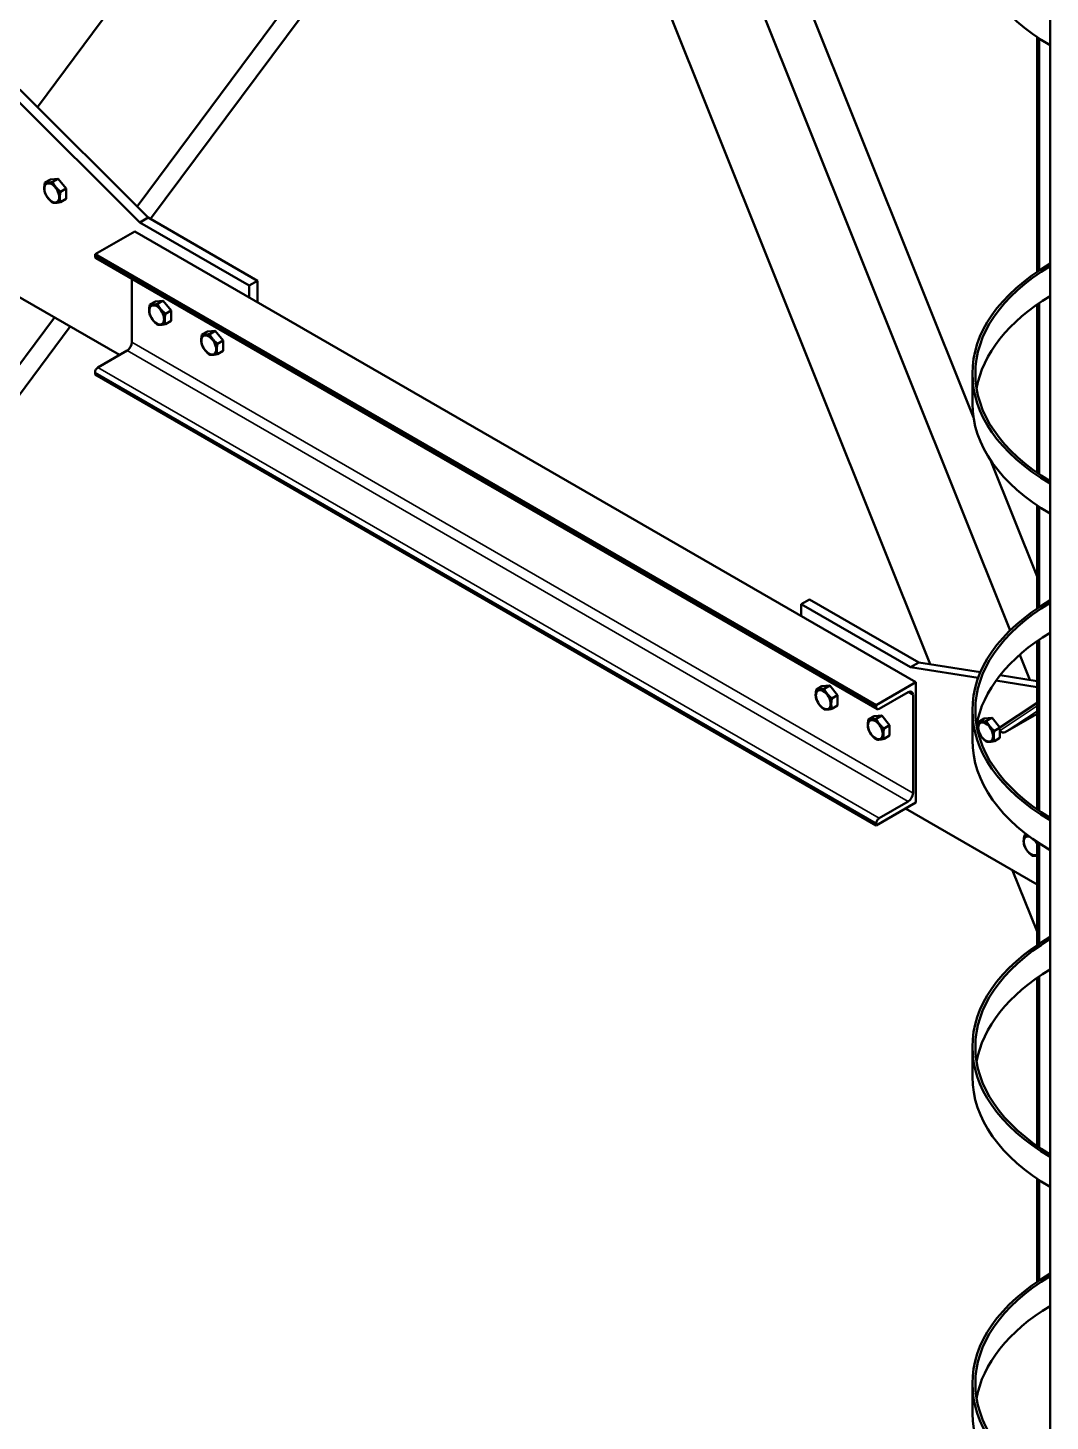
# Model space of a CAD drawing. Header units: millimetres. Extents: x 0 to 15979, y 0 to 11286.
# Drawn here: x 2648 to 4036, y 4023 to 5915 of the extents above; entities that cross this region are included whole.
import ezdxf

# ---------------------------------------------------------------- set-up
doc = ezdxf.new("R2010")
doc.units = ezdxf.units.MM
doc.header["$LTSCALE"] = 19
doc.layers.add('Видимые тонкие (ГОСТ)', color=7, linetype='Continuous', lineweight=35)
doc.layers.add('Видимый контур (ГОСТ)', color=7, linetype='Continuous', lineweight=50)

msp = doc.modelspace()

# ---------------------------------------------------------------- linework, layer by layer
at = {"layer": 'Видимые тонкие (ГОСТ)'}
for p, q in [((3799.5, 4992.4), (2738.8, 5604.7)), ((3849.5, 4875.9), (2788.9, 5488.3)), ((3842.8, 4864.3), (2782.2, 5476.7)), ((3803.4, 4841.5), (2742.7, 5453.9)), ((3799.5, 4834.8), (2738.8, 5447.2)), ((3849.5, 5009), (3842.8, 5012.9)), ((3967.8, 4960.9), (4018, 4994.1)), ((3974.5, 4958.4), (4018, 4987.2)), ((4014, 4981.2), (4018, 4983.9))]:
    msp.add_line(p, q, dxfattribs=at)
at = {"layer": 'Видимый контур (ГОСТ)'}
for p, q in [((4035.7, 3880.3), (4035.7, 6418.8)), ((2660.4, 5807.6), (3111.2, 6413.7)), ((2795.8, 5672.6), (3241.5, 6271.9)), ((3579.3, 6266.2), (3931.5, 5386.1)), ((2813.9, 5655.7), (3263, 6259.5)), ((3422.7, 6175.3), (3872.7, 5050.8)), ((3552.4, 6168.3), (3981.2, 5096.6)), ((4018, 5902.6), (4018, 5583.7)), ((4020.8, 5900.7), (4020.8, 5585.6)), ((2636.7, 5831.2), (2810.9, 5657.4)), ((2799.6, 5650.9), (2625.4, 5824.7)), ((2670.7, 5704.9), (2678.2, 5709.3)), ((2678.2, 5709.3), (2688.8, 5710.2)), ((2681.3, 5705.8), (2688.8, 5710.2)), ((2688.8, 5710.2), (2699.5, 5697)), ((2691.9, 5692.6), (2699.5, 5697)), ((2699.5, 5697), (2699.5, 5682.9)), ((2691.9, 5678.5), (2699.5, 5682.9)), ((2810.9, 5657.4), (2799.6, 5650.9)), ((2948.1, 5565.1), (2799.6, 5650.9)), ((2810.9, 5657.4), (2959.4, 5571.7)), ((2792.6, 5638.6), (2738.8, 5607.6)), ((3853.2, 5026.3), (2792.6, 5638.6)), ((3799.5, 4995.2), (2738.8, 5607.6)), ((2738.8, 5607.6), (2738.8, 5604.7)), ((3800.6, 4989.9), (2740, 5602.2)), ((2610.7, 5564), (2772.1, 5470.8)), ((2788.9, 5574), (2788.9, 5488.3)), ((2959.4, 5571.7), (2948.1, 5565.1)), ((2948.1, 5548.8), (2948.1, 5565.1)), ((2959.4, 5571.7), (2959.4, 5542.3)), ((2820.7, 5543.6), (2831.3, 5544.5)), ((2823.7, 5540.1), (2831.3, 5544.5)), ((2831.3, 5544.5), (2841.9, 5531.3)), ((2813.1, 5539.2), (2820.7, 5543.6)), ((2834.3, 5526.9), (2841.9, 5531.3)), ((2841.9, 5531.3), (2841.9, 5517.2)), ((4018, 5539.3), (4018, 5310.9)), ((4020.8, 5541.3), (4020.8, 5309)), ((1890.4, 4455.4), (2683.7, 5521.9)), ((1906.1, 4435.3), (2705.1, 5509.5)), ((2834.3, 5512.8), (2841.9, 5517.2)), ((2883.8, 5498.4), (2891.4, 5502.7)), ((2891.4, 5502.7), (2902, 5503.7)), ((2894.4, 5499.3), (2902, 5503.7)), ((2902, 5503.7), (2912.6, 5490.5)), ((2905, 5486.1), (2912.6, 5490.5)), ((2912.6, 5490.5), (2912.6, 5476.3)), ((2782.2, 5476.7), (2742.7, 5453.9)), ((2905, 5472), (2912.6, 5476.3)), ((2738.8, 5447.2), (2738.8, 5444.3)), ((3799.5, 4831.9), (2738.8, 5444.3)), ((3930.1, 5445.5), (3930.1, 5404.7)), ((3954.7, 5328.1), (4018, 5170)), ((4018, 5266.5), (4018, 5126.5)), ((4020.8, 5264.6), (4020.8, 5128.4)), ((3697.7, 5132.4), (3709, 5138.9)), ((3846.1, 5046.7), (3697.7, 5132.4)), ((3697.7, 5132.4), (3697.7, 5116.1)), ((3709, 5138.9), (3857.5, 5053.2)), ((4018, 5082.1), (4018, 4853.7)), ((4020.8, 5084), (4020.8, 4851.7)), ((3846.1, 5046.7), (3857.5, 5053.2)), ((3857.5, 5053.2), (3941.1, 5040.1)), ((3994.4, 5063.6), (4008, 5029.6)), ((3938, 5032.2), (3846.1, 5046.7)), ((3967.7, 5035.9), (4018, 5028)), ((3718.2, 5016.6), (3725.8, 5021)), ((3725.8, 5021), (3736.4, 5021.9)), ((3728.8, 5017.6), (3736.4, 5021.9)), ((3736.4, 5021.9), (3747, 5008.8)), ((3853.2, 5026.3), (3799.5, 4995.2)), ((3853.2, 4863), (3853.2, 5026.3)), ((4018, 5019.7), (3962.1, 5028.5)), ((3739.4, 5004.4), (3747, 5008.8)), ((3747, 5008.8), (3747, 4994.6)), ((3803.4, 4990.1), (3842.8, 5012.9)), ((3849.5, 5009), (3849.5, 4875.9)), ((3966, 4963.9), (4018, 4998.3)), ((3739.4, 4990.2), (3747, 4994.6)), ((3788.9, 4975.8), (3796.5, 4980.2)), ((3796.5, 4980.2), (3807.1, 4981.1)), ((3799.5, 4995.2), (3799.5, 4992.4)), ((3799.5, 4976.7), (3807.1, 4981.1)), ((3807.1, 4981.1), (3817.7, 4967.9)), ((3930.1, 4988.3), (3930.1, 4947.5)), ((3938.7, 4972.7), (3946.3, 4977.1)), ((3946.3, 4977.1), (3956.9, 4978.1)), ((3949.3, 4973.7), (3956.9, 4978.1)), ((3956.9, 4978.1), (3967.5, 4964.9)), ((4014, 4981.2), (3974.5, 4958.4)), ((3810.1, 4963.5), (3817.7, 4967.9)), ((3817.7, 4967.9), (3817.7, 4953.8)), ((3960, 4960.5), (3967, 4964.6)), ((3967.8, 4960.9), (3966, 4963.9)), ((3967.5, 4961.3), (3967.5, 4950.7)), ((3810.1, 4949.4), (3817.7, 4953.8)), ((3960, 4946.4), (3967.5, 4950.7)), ((3842.8, 4864.3), (3803.4, 4841.5)), ((3799.5, 4831.9), (3853.2, 4863)), ((3839.1, 4854.8), (4018, 4751.5)), ((3799.5, 4834.8), (3799.5, 4831.9)), ((4000.6, 4818), (4003.6, 4819.7)), ((4018, 4809.3), (4018, 4669.3)), ((4020.8, 4807.4), (4020.8, 4671.2)), ((3984.7, 4770.7), (4018, 4687.6)), ((4018, 4624.8), (4018, 4396.4)), ((4020.8, 4626.8), (4020.8, 4394.5)), ((3930.1, 4531.1), (3930.1, 4490.2)), ((4018, 4352), (4018, 4212)), ((4020.8, 4350.1), (4020.8, 4213.9)), ((3930.1, 4073.8), (3930.1, 4033))]:
    msp.add_line(p, q, dxfattribs=at)
for centre, major_axis, ratio, start_param, end_param in [((4300.1, 6040.8), (-370, 0), 0.57735, 0, 0.774528), ((2742.7, 5607), (-2.75, -4.76), 0.57735, 5.497787, 6.283185), ((4300.1, 5445.5), (-370, 0), 0.57735, 5.508657, 7.057713), ((4300.1, 5445.5), (-366, 0), 0.57735, 5.519891, 7.046479), ((4300.1, 5404.7), (-366, 0), 0.57735, 5.519891, 6.186435), ((2782.2, 5484.4), (-4.75, -8.23), 0.57735, 0.785398, 2.356194), ((2742.7, 5449.4), (-2.75, -4.76), 0.57735, 3.926991, 5.497787), ((4300.1, 5404.7), (-370, 0), 0.57735, 0, 0.774528), ((4300.1, 4988.3), (-370, 0), 0.57735, 5.508657, 7.057713), ((4300.1, 4988.3), (-366, 0), 0.57735, 5.519891, 7.046479), ((4300.1, 4947.5), (-366, 0), 0.57735, 5.519891, 6.186435), ((3842.8, 5005.2), (4.75, 8.23), 0.57735, 5.497787, 7.068583), ((3803.4, 4994.6), (-2.75, -4.76), 0.57735, 5.497787, 7.068583), ((4018.9, 4973.1), (-5.24, 7.93), 0.815999, 5.713245, 6.23387), ((3971.7, 4963.1), (3.03, -4.59), 0.815999, 4.663074, 6.23387), ((4300.1, 4947.5), (-370, 0), 0.57735, 0, 0.774528), ((3842.8, 4872.1), (-4.75, -8.23), 0.57735, 0.785398, 2.356194), ((3803.4, 4837), (-2.75, -4.76), 0.57735, 3.926991, 5.497787), ((4010, 4804.1), (7.1, -12.3), 0.57735, 2.627291, 6.410615), ((4010, 4804.1), (7.1, -12.3), 0.57735, 1.443367, 1.835616), ((4300.1, 4531.1), (-370, 0), 0.57735, 5.508657, 7.057713), ((4300.1, 4531.1), (-366, 0), 0.57735, 5.519891, 7.046479), ((4300.1, 4490.2), (-366, 0), 0.57735, 5.519891, 6.186435), ((4300.1, 4490.2), (-370, 0), 0.57735, 0, 0.774528), ((4300.1, 4073.8), (-370, 0), 0.57735, 5.508657, 7.057713), ((4300.1, 4073.8), (-366, 0), 0.57735, 5.519891, 7.046479), ((4300.1, 4033), (-366, 0), 0.57735, 5.519891, 6.186435), ((4300.1, 4033), (-370, 0), 0.57735, 0, 0.774528)]:
    msp.add_ellipse(centre, major_axis=major_axis, ratio=ratio, start_param=start_param, end_param=end_param, dxfattribs=at)
for centre in [(2680, 5691), (2822.5, 5525.3), (2893.2, 5484.4), (3727.6, 5002.7), (3798.3, 4961.9), (3948.1, 4958.8)]:
    msp.add_ellipse(centre, major_axis=(-7.1, 12.3), ratio=0.57735, dxfattribs=at)
for points, weights in [([(2670.7, 5704.9), (2668.9, 5696.8), (2670.7, 5690.7)], [1.16025403784, 1.33974596216, 1.16025403784]), ([(2681.3, 5705.8), (2674.2, 5704.3), (2670.7, 5704.9)], [1.16025403784, 1.33974596216, 1.16025403784]), ([(2691.9, 5692.6), (2684.8, 5698.2), (2681.3, 5705.8)], [1.16025403784, 1.33974596216, 1.16025403784]), ([(2670.7, 5690.7), (2674.2, 5683.1), (2681.3, 5677.5)], [1.16025403784, 1.33974596216, 1.16025403784]), ([(2681.3, 5677.5), (2684.8, 5677), (2691.9, 5678.5)], [1.16025403784, 1.33974596216, 1.16025403784]), ([(2691.9, 5678.5), (2690.1, 5684.5), (2691.9, 5692.6)], [1.16025403784, 1.33974596216, 1.16025403784]), ([(2813.1, 5539.2), (2811.3, 5531.1), (2813.1, 5525)], [1.16025403784, 1.33974596216, 1.16025403784]), ([(2823.7, 5540.1), (2816.7, 5538.6), (2813.1, 5539.2)], [1.16025403784, 1.33974596216, 1.16025403784]), ([(2834.3, 5526.9), (2827.3, 5532.5), (2823.7, 5540.1)], [1.16025403784, 1.33974596216, 1.16025403784]), ([(2834.3, 5512.8), (2832.6, 5518.8), (2834.3, 5526.9)], [1.16025403784, 1.33974596216, 1.16025403784]), ([(2813.1, 5525), (2816.7, 5517.4), (2823.7, 5511.8)], [1.16025403784, 1.33974596216, 1.16025403784]), ([(2823.7, 5511.8), (2827.3, 5511.3), (2834.3, 5512.8)], [1.16025403784, 1.33974596216, 1.16025403784]), ([(2883.8, 5498.4), (2882.1, 5490.3), (2883.8, 5484.2)], [1.16025403784, 1.33974596216, 1.16025403784]), ([(2894.4, 5499.3), (2887.4, 5497.8), (2883.8, 5498.4)], [1.16025403784, 1.33974596216, 1.16025403784]), ([(2905, 5486.1), (2898, 5491.7), (2894.4, 5499.3)], [1.16025403784, 1.33974596216, 1.16025403784]), ([(2883.8, 5484.2), (2887.4, 5476.6), (2894.4, 5471)], [1.16025403784, 1.33974596216, 1.16025403784]), ([(2894.4, 5471), (2898, 5470.5), (2905, 5472)], [1.16025403784, 1.33974596216, 1.16025403784]), ([(2905, 5472), (2903.3, 5478), (2905, 5486.1)], [1.16025403784, 1.33974596216, 1.16025403784]), ([(3718.2, 5016.6), (3716.4, 5008.5), (3718.2, 5002.5)], [1.16025403784, 1.33974596216, 1.16025403784]), ([(3728.8, 5017.6), (3721.7, 5016.1), (3718.2, 5016.6)], [1.16025403784, 1.33974596216, 1.16025403784]), ([(3739.4, 5004.4), (3732.4, 5009.9), (3728.8, 5017.6)], [1.16025403784, 1.33974596216, 1.16025403784]), ([(3718.2, 5002.5), (3721.7, 4994.9), (3728.8, 4989.3)], [1.16025403784, 1.33974596216, 1.16025403784]), ([(3739.4, 4990.2), (3737.7, 4996.3), (3739.4, 5004.4)], [1.16025403784, 1.33974596216, 1.16025403784]), ([(3728.8, 4989.3), (3732.4, 4988.7), (3739.4, 4990.2)], [1.16025403784, 1.33974596216, 1.16025403784]), ([(3788.9, 4975.8), (3787.2, 4967.7), (3788.9, 4961.7)], [1.16025403784, 1.33974596216, 1.16025403784]), ([(3799.5, 4976.7), (3792.5, 4975.2), (3788.9, 4975.8)], [1.16025403784, 1.33974596216, 1.16025403784]), ([(3788.9, 4961.7), (3792.5, 4954), (3799.5, 4948.5)], [1.16025403784, 1.33974596216, 1.16025403784]), ([(3810.1, 4963.5), (3803.1, 4969.1), (3799.5, 4976.7)], [1.16025403784, 1.33974596216, 1.16025403784]), ([(3810.1, 4949.4), (3808.4, 4955.5), (3810.1, 4963.5)], [1.16025403784, 1.33974596216, 1.16025403784]), ([(3938.7, 4972.7), (3937, 4964.7), (3938.7, 4958.6)], [1.16025403784, 1.33974596216, 1.16025403784]), ([(3949.3, 4973.7), (3942.3, 4972.2), (3938.7, 4972.7)], [1.16025403784, 1.33974596216, 1.16025403784]), ([(3938.7, 4958.6), (3942.3, 4951), (3949.3, 4945.4)], [1.16025403784, 1.33974596216, 1.16025403784]), ([(3960, 4960.5), (3952.9, 4966.1), (3949.3, 4973.7)], [1.16025403784, 1.33974596216, 1.16025403784]), ([(3960, 4946.4), (3958.2, 4952.4), (3960, 4960.5)], [1.16025403784, 1.33974596216, 1.16025403784]), ([(3799.5, 4948.5), (3803.1, 4947.9), (3810.1, 4949.4)], [1.16025403784, 1.33974596216, 1.16025403784]), ([(3949.3, 4945.4), (3952.9, 4944.9), (3960, 4946.4)], [1.16025403784, 1.33974596216, 1.16025403784]), ([(4000.6, 4818), (3998.9, 4809.9), (4000.6, 4803.9)], [1.16025403784, 1.33974596216, 1.16025403784]), ([(4005.8, 4818), (4002.8, 4817.7), (4000.6, 4818)], [1.24795722922, 1.26353995676, 1.16025403784]), ([(4018, 4809.2), (4017.9, 4809.3), (4017.8, 4809.4)], [1.23270323098, 1.23403783847, 1.23526946851]), ([(4000.6, 4803.9), (4004.2, 4796.3), (4011.3, 4790.7)], [1.16025403784, 1.33974596216, 1.16025403784]), ([(4011.3, 4790.7), (4013.9, 4790.3), (4018, 4790.9)], [1.16025403784, 1.28939943118, 1.23270323098])]:
    msp.add_rational_spline(points, weights, degree=2, dxfattribs=at)

doc.saveas('drawing.dxf')
